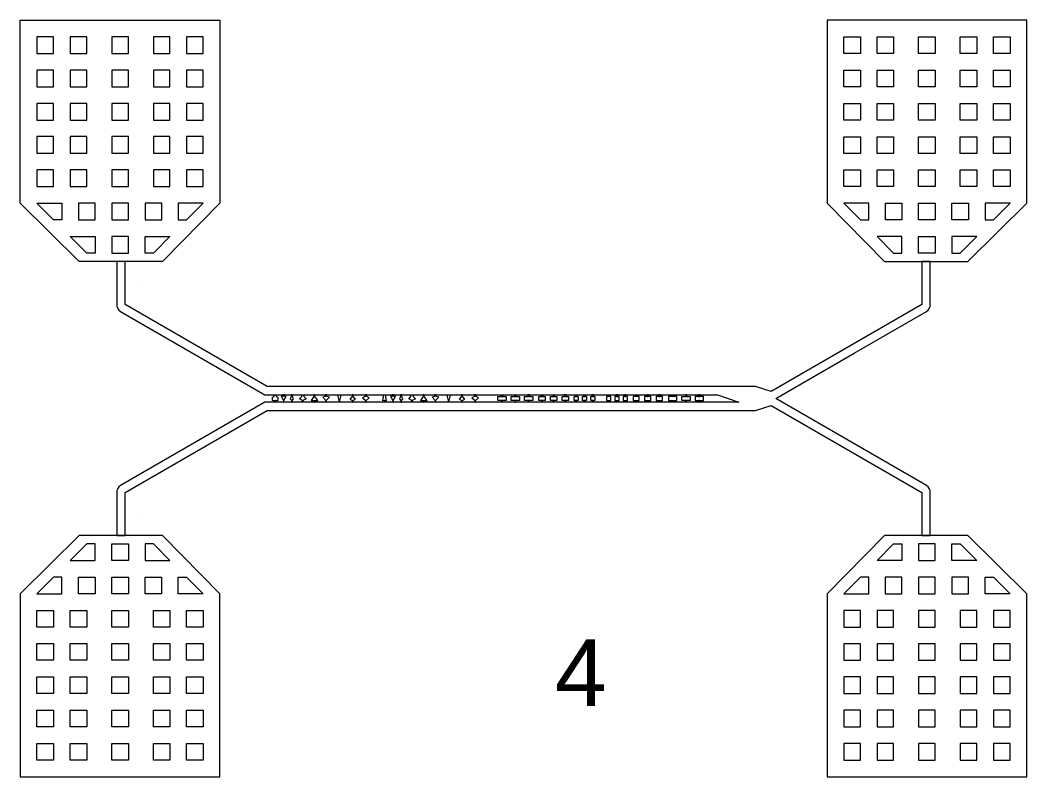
# Model space of a CAD drawing. Extents: x 1000 to 49000, y 2919 to 77300.
# Drawn here: x 34148 to 46240, y 2919 to 12010 of the extents above; entities that cross this region are included whole.
import ezdxf

# ---------------------------------------------------------------- set-up
doc = ezdxf.new("R2010")
doc.units = 13
doc.layers.add('Inner', color=4, linetype='Continuous', lineweight=0, true_color=0x00ffff)
doc.layers.add('Outer', color=1, linetype='Continuous', lineweight=0, true_color=0xff0000)
doc.styles.add('textstyle66', font='')
doc.styles.get('textstyle66').set_extended_font_data('Arial')

msp = doc.modelspace()

# ---------------------------------------------------------------- linework, layer by layer
at = {"layer": 'Inner'}
for p, q in [((35587.6, 8886.72), (35587.6, 8886.72)), ((35587.6, 6042.6), (35587.6, 6042.6)), ((34147.74, 5119.74), (34147.74, 5119.74)), ((34147.74, 5119.74), (34147.74, 5119.74))]:
    msp.add_line(p, q, dxfattribs=at)
for points in [[(36547.76, 9810.43), (35857.76, 9110.43), (34857.76, 9110.43), (34147.76, 9810.43), (34147.76, 9810.43), (34147.76, 9810.43), (34147.76, 12010.43), (36547.76, 12010.43), (36547.76, 9810.43)], [(46240.03, 9810.04), (46240.03, 9810.04), (46240.03, 9810.04), (46240.03, 12010.04), (43840.03, 12010.04), (43840.03, 9810.04), (44530.03, 9110.04), (45530.03, 9110.04), (46240.03, 9810.04)], [(37213.43, 7439.66), (37213.43, 7419.66), (37210.43, 7419.66), (37210.43, 7439.66), (37192.31, 7436.86), (37179.83, 7440.94), (37179.83, 7480.94), (37199.42, 7489.66), (37199.42, 7509.66), (37224.42, 7509.66), (37224.42, 7489.66), (37244.01, 7480.94), (37244.01, 7440.94), (37231.54, 7436.86), (37213.43, 7439.66)], [(37301.92, 7489.66), (37281.92, 7492.22), (37310.44, 7439.66), (37310.44, 7419.66), (37313.44, 7419.66), (37313.44, 7439.66), (37341.92, 7492.22), (37321.92, 7489.66), (37321.92, 7509.66), (37301.92, 7509.66), (37301.92, 7489.66)], [(37404.42, 7489.66), (37391.92, 7462.22), (37410.4, 7439.66), (37410.4, 7419.66), (37413.4, 7419.66), (37413.4, 7439.66), (37431.92, 7462.22), (37419.42, 7489.66), (37419.42, 7509.56), (37419.42, 7509.66), (37404.42, 7509.66), (37404.42, 7489.66)], [(37554.42, 7489.66), (37581.92, 7462.22), (37543.43, 7439.66), (37543.43, 7419.66), (37540.43, 7419.66), (37540.43, 7439.66), (37501.92, 7462.22), (37529.42, 7489.66), (37529.42, 7509.66), (37554.42, 7509.66), (37554.42, 7489.66)], [(37689.42, 7509.56), (37689.42, 7509.66), (37674.42, 7509.66), (37674.42, 7489.66), (37641.92, 7442.22), (37680.32, 7439.66), (37680.32, 7419.66), (37683.32, 7419.66), (37683.32, 7439.66), (37721.92, 7442.22), (37689.42, 7489.66), (37689.42, 7509.56)], [(37831.92, 7509.66), (37811.92, 7509.66), (37811.92, 7489.66), (37781.92, 7482.22), (37820.41, 7439.66), (37820.41, 7419.66), (37823.41, 7419.66), (37823.41, 7439.66), (37861.92, 7482.22), (37831.92, 7489.66), (37831.92, 7509.66)], [(37994.42, 7489.66), (37983.39, 7439.66), (37983.39, 7419.66), (37980.39, 7419.66), (37980.39, 7439.66), (37969.42, 7489.66), (37969.42, 7509.66), (37994.42, 7509.66), (37994.42, 7489.66)], [(38134.42, 7489.66), (38109.42, 7457.1), (38140.42, 7439.66), (38140.42, 7419.66), (38143.42, 7419.66), (38143.42, 7439.66), (38174.42, 7457.1), (38149.42, 7489.66), (38149.42, 7509.56), (38149.42, 7509.66), (38134.42, 7509.66), (38134.42, 7489.66)], [(38311.92, 7509.66), (38291.92, 7509.66), (38291.92, 7489.66), (38261.92, 7472.22), (38300.42, 7439.66), (38300.42, 7419.66), (38303.42, 7419.66), (38303.42, 7439.66), (38341.92, 7472.22), (38311.92, 7489.66), (38311.92, 7509.66)], [(38512.47, 7509.66), (38537.47, 7509.66), (38537.47, 7489.66), (38544.58, 7436.86), (38527.47, 7439.66), (38527.47, 7419.66), (38522.47, 7419.66), (38522.47, 7439.66), (38505.36, 7436.86), (38512.47, 7489.66), (38512.47, 7509.66)], [(38594.97, 7492.22), (38622.47, 7439.66), (38622.47, 7419.66), (38627.47, 7419.66), (38627.47, 7439.66), (38654.97, 7492.22), (38634.97, 7489.66), (38634.97, 7509.66), (38614.97, 7509.66), (38614.97, 7489.66), (38594.97, 7492.22)], [(38732.47, 7509.56), (38732.47, 7509.66), (38717.47, 7509.66), (38717.47, 7489.66), (38704.97, 7462.22), (38722.47, 7439.66), (38722.47, 7419.66), (38727.47, 7419.66), (38727.47, 7439.66), (38744.97, 7462.22), (38732.47, 7489.66), (38732.47, 7509.56)], [(38842.47, 7509.66), (38867.47, 7509.66), (38867.47, 7489.66), (38894.97, 7462.22), (38857.47, 7439.66), (38857.47, 7419.66), (38852.47, 7419.66), (38852.47, 7439.66), (38814.97, 7462.22), (38842.47, 7489.66), (38842.47, 7509.66)], [(38987.47, 7489.66), (38954.97, 7442.22), (38992.47, 7439.66), (38992.47, 7419.66), (38997.47, 7419.66), (38997.47, 7439.66), (39034.97, 7442.22), (39002.47, 7489.66), (39002.47, 7509.56), (39002.47, 7509.66), (38987.47, 7509.66), (38987.47, 7489.66)], [(39144.97, 7509.66), (39124.97, 7509.66), (39124.97, 7489.66), (39094.97, 7482.22), (39132.47, 7439.66), (39132.47, 7419.66), (39137.47, 7419.66), (39137.47, 7439.66), (39174.97, 7482.22), (39144.97, 7489.66), (39144.97, 7509.66)], [(39282.47, 7509.66), (39307.47, 7509.66), (39307.47, 7489.66), (39297.47, 7439.66), (39297.47, 7419.66), (39292.47, 7419.66), (39292.47, 7439.66), (39282.47, 7489.66), (39282.47, 7509.66)], [(39447.47, 7509.66), (39447.47, 7489.66), (39422.47, 7457.1), (39452.47, 7439.66), (39452.47, 7419.66), (39457.47, 7419.66), (39457.47, 7439.66), (39487.47, 7457.1), (39462.47, 7489.66), (39462.47, 7509.56), (39462.47, 7509.66), (39447.47, 7509.66)], [(39624.97, 7509.66), (39604.97, 7509.66), (39604.97, 7489.66), (39574.97, 7472.22), (39612.47, 7439.66), (39612.47, 7419.66), (39617.47, 7419.66), (39617.47, 7439.66), (39654.97, 7472.22), (39624.97, 7489.66), (39624.97, 7509.66)], [(39926.74, 7509.66), (39946.74, 7509.66), (39946.74, 7489.66), (39926.74, 7489.66), (39926.74, 7509.66)], [(40089.24, 7509.56), (40089.24, 7509.66), (40104.24, 7509.66), (40104.24, 7489.66), (40089.24, 7489.66), (40089.24, 7509.56)], [(40269.24, 7509.66), (40244.24, 7509.66), (40244.24, 7489.66), (40269.24, 7489.66), (40269.24, 7509.66)], [(40426.74, 7489.66), (40406.74, 7489.66), (40406.74, 7509.66), (40426.74, 7509.66), (40426.74, 7489.66)], [(40549.24, 7509.56), (40549.24, 7509.66), (40564.24, 7509.66), (40564.24, 7489.66), (40549.24, 7489.66), (40549.24, 7509.56)], [(40709.24, 7509.66), (40684.24, 7509.66), (40684.24, 7489.66), (40709.24, 7489.66), (40709.24, 7509.66)], [(40834.24, 7489.66), (40819.24, 7489.66), (40819.24, 7509.56), (40819.24, 7509.66), (40834.24, 7509.66), (40834.24, 7489.66)], [(40936.74, 7489.66), (40916.74, 7489.66), (40916.74, 7509.66), (40936.74, 7509.66), (40936.74, 7489.66)], [(41039.24, 7509.66), (41014.24, 7509.66), (41014.24, 7489.66), (41039.24, 7489.66), (41039.24, 7509.66)], [(41229.24, 7489.66), (41204.24, 7489.66), (41204.24, 7509.66), (41229.24, 7509.66), (41229.24, 7489.66)], [(41326.74, 7509.66), (41306.74, 7509.66), (41306.74, 7489.66), (41326.74, 7489.66), (41326.74, 7509.66)], [(41409.24, 7489.66), (41424.24, 7489.66), (41424.24, 7509.56), (41424.24, 7509.66), (41409.24, 7509.66), (41409.24, 7489.66)], [(41559.24, 7489.66), (41534.24, 7489.66), (41534.24, 7509.66), (41559.24, 7509.66), (41559.24, 7489.66)], [(41694.24, 7509.56), (41694.24, 7509.66), (41679.24, 7509.66), (41679.24, 7489.66), (41694.24, 7489.66), (41694.24, 7509.56)], [(41836.74, 7509.66), (41816.74, 7509.66), (41816.74, 7489.66), (41836.74, 7489.66), (41836.74, 7509.66)], [(41999.24, 7489.66), (41974.24, 7489.66), (41974.24, 7509.66), (41999.24, 7509.66), (41999.24, 7489.66)], [(42154.24, 7509.56), (42154.24, 7509.66), (42139.24, 7509.66), (42139.24, 7489.66), (42154.24, 7489.66), (42154.24, 7509.56)], [(42296.74, 7489.66), (42316.74, 7489.66), (42316.74, 7509.66), (42296.74, 7509.66), (42296.74, 7489.66)], [(39986.74, 7489.66), (39986.74, 7439.66), (39886.74, 7439.66), (39886.74, 7489.66), (39986.74, 7489.66)], [(39939.24, 7419.66), (39934.24, 7419.66), (39934.24, 7439.66), (39939.24, 7439.66), (39939.24, 7419.66)], [(40146.74, 7489.66), (40146.74, 7439.66), (40046.74, 7439.66), (40046.74, 7489.66), (40146.74, 7489.66)], [(40094.24, 7419.66), (40099.24, 7419.66), (40099.24, 7439.66), (40094.24, 7439.66), (40094.24, 7419.66)], [(40306.74, 7439.66), (40206.74, 7439.66), (40206.74, 7489.66), (40306.74, 7489.66), (40306.74, 7439.66)], [(40259.24, 7419.66), (40254.24, 7419.66), (40254.24, 7439.66), (40259.24, 7439.66), (40259.24, 7419.66)], [(40454.24, 7439.66), (40379.24, 7439.66), (40379.24, 7489.66), (40454.24, 7489.66), (40454.24, 7439.66)], [(40419.24, 7419.66), (40414.24, 7419.66), (40414.24, 7439.66), (40419.24, 7439.66), (40419.24, 7419.66)], [(40594.24, 7489.66), (40594.24, 7439.66), (40519.24, 7439.66), (40519.24, 7489.66), (40594.24, 7489.66)], [(40559.24, 7419.66), (40554.24, 7419.66), (40554.24, 7439.66), (40559.24, 7439.66), (40559.24, 7419.66)], [(40734.24, 7489.66), (40734.24, 7439.66), (40659.24, 7439.66), (40659.24, 7489.66), (40734.24, 7489.66)], [(40699.24, 7419.66), (40694.24, 7419.66), (40694.24, 7439.66), (40699.24, 7439.66), (40699.24, 7419.66)], [(40851.74, 7489.66), (40851.74, 7439.66), (40801.74, 7439.66), (40801.74, 7489.66), (40851.74, 7489.66)], [(40829.24, 7419.66), (40824.24, 7419.66), (40824.24, 7439.66), (40829.24, 7439.66), (40829.24, 7419.66)], [(40951.74, 7489.66), (40951.74, 7439.66), (40901.74, 7439.66), (40901.74, 7489.66), (40951.74, 7489.66)], [(40929.24, 7419.66), (40924.24, 7419.66), (40924.24, 7439.66), (40929.24, 7439.66), (40929.24, 7419.66)], [(41051.74, 7439.66), (41001.74, 7439.66), (41001.74, 7489.66), (41051.74, 7489.66), (41051.74, 7439.66)], [(41029.24, 7419.66), (41024.24, 7419.66), (41024.24, 7439.66), (41029.24, 7439.66), (41029.24, 7419.66)], [(41191.74, 7489.66), (41191.74, 7439.66), (41241.74, 7439.66), (41241.74, 7489.66), (41191.74, 7489.66)], [(41218.43, 7419.66), (41215.43, 7419.66), (41215.43, 7439.66), (41218.43, 7439.66), (41218.43, 7419.66)], [(41341.74, 7489.66), (41291.74, 7489.66), (41291.74, 7439.66), (41341.74, 7439.66), (41341.74, 7489.66)], [(41318.4, 7419.66), (41315.4, 7419.66), (41315.4, 7439.66), (41318.4, 7439.66), (41318.4, 7419.66)], [(41391.74, 7489.66), (41391.74, 7439.66), (41441.74, 7439.66), (41441.74, 7489.66), (41391.74, 7489.66)], [(41418.29, 7419.66), (41415.29, 7419.66), (41415.29, 7439.66), (41418.29, 7439.66), (41418.29, 7419.66)], [(41509.24, 7489.66), (41509.24, 7439.66), (41584.24, 7439.66), (41584.24, 7489.66), (41509.24, 7489.66)], [(41548.2, 7419.66), (41545.2, 7419.66), (41545.2, 7439.66), (41548.2, 7439.66), (41548.2, 7419.66)], [(41649.24, 7489.66), (41649.24, 7439.66), (41724.24, 7439.66), (41724.24, 7489.66), (41649.24, 7489.66)], [(41687.99, 7419.66), (41684.99, 7419.66), (41684.99, 7439.66), (41687.99, 7439.66), (41687.99, 7419.66)], [(41789.24, 7489.66), (41789.24, 7439.66), (41864.24, 7439.66), (41864.24, 7489.66), (41789.24, 7489.66)], [(41827.86, 7419.66), (41824.86, 7419.66), (41824.86, 7439.66), (41827.86, 7439.66), (41827.86, 7419.66)], [(41936.74, 7489.66), (41936.74, 7439.66), (42036.74, 7439.66), (42036.74, 7489.66), (41936.74, 7489.66)], [(41988.12, 7419.66), (41985.12, 7419.66), (41985.12, 7439.66), (41988.12, 7439.66), (41988.12, 7419.66)], [(42196.6, 7439.66), (42096.6, 7439.66), (42096.6, 7489.66), (42196.6, 7489.66), (42196.6, 7439.66)], [(42148.1, 7419.66), (42145.1, 7419.66), (42145.1, 7439.66), (42148.1, 7439.66), (42148.1, 7419.66)], [(42256.74, 7489.66), (42256.74, 7439.66), (42356.74, 7439.66), (42356.74, 7489.66), (42256.74, 7489.66)], [(42305.34, 7419.66), (42308.34, 7419.66), (42308.34, 7439.66), (42305.34, 7439.66), (42305.34, 7419.66)], [(36547.74, 5119.74), (35857.74, 5819.74), (34857.74, 5819.74), (34147.74, 5119.74), (34147.74, 2919.74), (36547.74, 2919.74), (36547.74, 5119.74)], [(44530.02, 5819.35), (43840.02, 5119.35), (43840.02, 2919.35), (46240.02, 2919.35), (46240.02, 5119.35), (46240.02, 5119.35), (46240.02, 5119.35), (45530.02, 5819.35), (44530.02, 5819.35)]]:
    msp.add_lwpolyline(points, dxfattribs=at)
msp.add_lwpolyline([(44980.06, 5820.38), (45080.06, 5819.35), (45080.06, 6334.74, 0.25677565), (45033.64, 6419.17), (43222.8, 7464.66), (44167.59, 8010.16), (45033.65, 8510.21, 0.25677565), (45080.08, 8594.65), (45080.08, 9110.04), (44980.08, 9110.04), (44980.08, 8595.37), (43167.89, 7549.1), (42982.1, 7609.66), (41202.6, 7609.66), (39932.6, 7609.66), (38662.6, 7609.66), (37115.36, 7609.66), (35407.72, 8595.58), (35407.72, 9110.43), (35307.72, 9110.43), (35307.72, 8595.04, 0.25677565), (35354.14, 8510.6), (37087.82, 7509.66), (38662.6, 7509.66), (39932.6, 7509.66), (41202.6, 7509.66), (42522.3, 7509.66), (42779.18, 7419.66), (41202.6, 7419.66), (39932.6, 7419.66), (38662.6, 7419.66), (37086.26, 7419.66), (35354.12, 6419.56, 0.25677565), (35307.7, 6335.13), (35307.7, 5819.74), (35407.7, 5819.74), (35407.64, 6334.36), (37114.21, 7319.66), (38662.6, 7319.66), (39932.6, 7319.66), (41202.6, 7319.66), (42982.1, 7319.66), (43167.89, 7380.23), (44980.06, 6334.25), (44980.06, 5819.35)], format="xyb", dxfattribs=at)
at = {"layer": 'Outer'}
for points in [[(34347.76, 11610.43), (34547.76, 11610.43), (34547.76, 11810.43), (34347.76, 11810.43), (34347.76, 11610.43)], [(34747.76, 11610.43), (34947.76, 11610.43), (34947.76, 11810.43), (34747.76, 11810.43), (34747.76, 11610.43)], [(35247.76, 11610.43), (35447.76, 11610.43), (35447.76, 11810.43), (35247.76, 11810.43), (35247.76, 11610.43)], [(35747.76, 11610.43), (35947.76, 11610.43), (35947.76, 11810.43), (35747.76, 11810.43), (35747.76, 11610.43)], [(36147.76, 11610.43), (36347.76, 11610.43), (36347.76, 11810.43), (36147.76, 11810.43), (36147.76, 11610.43)], [(44040.03, 11810.04), (44240.03, 11810.04), (44240.03, 11610.04), (44040.03, 11610.04), (44040.03, 11810.04)], [(44440.03, 11810.04), (44640.03, 11810.04), (44640.03, 11610.04), (44440.03, 11610.04), (44440.03, 11810.04)], [(44940.03, 11810.04), (45140.03, 11810.04), (45140.03, 11610.04), (44940.03, 11610.04), (44940.03, 11810.04)], [(45640.03, 11810.04), (45640.03, 11610.04), (45440.03, 11610.04), (45440.03, 11810.04), (45640.03, 11810.04)], [(46040.03, 11810.04), (46040.03, 11610.04), (45840.03, 11610.04), (45840.03, 11810.04), (46040.03, 11810.04)], [(34547.76, 11410.43), (34347.76, 11410.43), (34347.76, 11210.43), (34547.76, 11210.43), (34547.76, 11410.43)], [(34747.76, 11410.43), (34747.76, 11210.43), (34947.76, 11210.43), (34947.76, 11410.43), (34747.76, 11410.43)], [(35447.76, 11410.43), (35247.76, 11410.43), (35247.76, 11210.43), (35447.76, 11210.43), (35447.76, 11410.43)], [(35947.76, 11410.43), (35747.76, 11410.43), (35747.76, 11210.43), (35947.76, 11210.43), (35947.76, 11410.43)], [(36347.76, 11410.43), (36147.76, 11410.43), (36147.76, 11210.43), (36347.76, 11210.43), (36347.76, 11410.43)], [(44240.03, 11410.04), (44240.03, 11210.04), (44040.03, 11210.04), (44040.03, 11410.04), (44240.03, 11410.04)], [(44640.03, 11410.04), (44640.03, 11210.04), (44440.03, 11210.04), (44440.03, 11410.04), (44640.03, 11410.04)], [(45140.03, 11210.04), (44940.03, 11210.04), (44940.03, 11410.04), (45140.03, 11410.04), (45140.03, 11210.04)], [(45640.03, 11410.04), (45640.03, 11210.04), (45440.03, 11210.04), (45440.03, 11410.04), (45640.03, 11410.04)], [(46040.03, 11410.04), (46040.03, 11210.04), (45840.03, 11210.04), (45840.03, 11410.04), (46040.03, 11410.04)], [(34347.76, 11010.43), (34347.76, 10810.43), (34547.76, 10810.43), (34547.76, 11010.43), (34347.76, 11010.43)], [(34747.76, 11010.43), (34747.76, 10810.43), (34947.76, 10810.43), (34947.76, 11010.43), (34747.76, 11010.43)], [(35247.76, 11010.43), (35247.76, 10810.43), (35447.76, 10810.43), (35447.76, 11010.43), (35247.76, 11010.43)], [(35747.76, 11010.43), (35747.76, 10810.43), (35947.76, 10810.43), (35947.76, 11010.43), (35747.76, 11010.43)], [(36147.76, 11010.43), (36147.76, 10810.43), (36347.76, 10810.43), (36347.76, 11010.43), (36147.76, 11010.43)], [(44240.03, 11010.04), (44240.03, 10810.04), (44040.03, 10810.04), (44040.03, 11010.04), (44240.03, 11010.04)], [(44640.03, 11010.04), (44640.03, 10810.04), (44440.03, 10810.04), (44440.03, 11010.04), (44640.03, 11010.04)], [(45140.03, 11010.04), (45140.03, 10810.04), (44940.03, 10810.04), (44940.03, 11010.04), (45140.03, 11010.04)], [(45640.03, 11010.04), (45640.03, 10810.04), (45440.03, 10810.04), (45440.03, 11010.04), (45640.03, 11010.04)], [(46040.03, 11010.04), (46040.03, 10810.04), (45840.03, 10810.04), (45840.03, 11010.04), (46040.03, 11010.04)], [(34547.76, 10610.43), (34347.76, 10610.43), (34347.76, 10410.43), (34547.76, 10410.43), (34547.76, 10610.43)], [(34747.76, 10610.43), (34747.76, 10410.43), (34947.76, 10410.43), (34947.76, 10610.43), (34747.76, 10610.43)], [(35247.76, 10610.43), (35247.76, 10410.43), (35447.76, 10410.43), (35447.76, 10610.43), (35247.76, 10610.43)], [(35947.76, 10610.43), (35747.76, 10610.43), (35747.76, 10410.43), (35947.76, 10410.43), (35947.76, 10610.43)], [(36147.76, 10610.43), (36147.76, 10410.43), (36347.76, 10410.43), (36347.76, 10610.43), (36147.76, 10610.43)], [(44240.03, 10610.04), (44240.03, 10410.04), (44040.03, 10410.04), (44040.03, 10610.04), (44240.03, 10610.04)], [(44640.03, 10610.04), (44640.03, 10410.04), (44440.03, 10410.04), (44440.03, 10610.04), (44640.03, 10610.04)], [(45140.03, 10410.04), (44940.03, 10410.04), (44940.03, 10610.04), (45140.03, 10610.04), (45140.03, 10410.04)], [(45640.03, 10610.04), (45640.03, 10410.04), (45440.03, 10410.04), (45440.03, 10610.04), (45640.03, 10610.04)], [(46040.03, 10610.04), (46040.03, 10410.04), (45840.03, 10410.04), (45840.03, 10610.04), (46040.03, 10610.04)], [(34347.76, 10210.43), (34347.76, 10010.43), (34547.76, 10010.43), (34547.76, 10210.43), (34347.76, 10210.43)], [(34747.76, 10210.43), (34747.76, 10010.43), (34947.76, 10010.43), (34947.76, 10210.43), (34747.76, 10210.43)], [(35247.76, 10210.43), (35247.76, 10010.43), (35447.76, 10010.43), (35447.76, 10210.43), (35247.76, 10210.43)], [(35747.76, 10010.43), (35947.76, 10010.43), (35947.76, 10210.43), (35747.76, 10210.43), (35747.76, 10010.43)], [(36147.76, 10010.43), (36347.76, 10010.43), (36347.76, 10210.43), (36147.76, 10210.43), (36147.76, 10010.43)], [(44240.03, 10210.04), (44240.03, 10010.04), (44040.03, 10010.04), (44040.03, 10210.04), (44240.03, 10210.04)], [(44640.03, 10210.04), (44640.03, 10010.04), (44440.03, 10010.04), (44440.03, 10210.04), (44640.03, 10210.04)], [(45140.03, 10210.04), (45140.03, 10010.04), (44940.03, 10010.04), (44940.03, 10210.04), (45140.03, 10210.04)], [(45640.03, 10210.04), (45640.03, 10010.04), (45440.03, 10010.04), (45440.03, 10210.04), (45640.03, 10210.04)], [(45840.03, 10210.04), (46040.03, 10210.04), (46040.03, 10010.04), (45840.03, 10010.04), (45840.03, 10210.04)], [(34647.76, 9810.43), (34647.76, 9610.43), (34547.76, 9610.43), (34347.76, 9810.43), (34647.76, 9810.43)], [(35047.76, 9810.43), (34847.76, 9810.43), (34847.76, 9610.43), (35047.76, 9610.43), (35047.76, 9810.43)], [(35247.76, 9810.43), (35247.76, 9610.43), (35447.76, 9610.43), (35447.76, 9810.43), (35247.76, 9810.43)], [(35647.76, 9810.43), (35647.76, 9610.43), (35847.76, 9610.43), (35847.76, 9810.43), (35647.76, 9810.43)], [(36147.76, 9810.43), (36047.76, 9810.43), (36047.76, 9610.43), (36147.76, 9610.43), (36347.76, 9810.43), (36147.76, 9810.43)], [(44240.03, 9810.04), (44040.03, 9810.04), (44240.03, 9610.04), (44340.03, 9610.04), (44340.03, 9810.04), (44240.03, 9810.04)], [(44740.03, 9810.04), (44740.03, 9610.04), (44540.03, 9610.04), (44540.03, 9810.04), (44740.03, 9810.04)], [(45140.03, 9810.04), (45140.03, 9610.04), (44940.03, 9610.04), (44940.03, 9810.04), (45140.03, 9810.04)], [(45540.03, 9810.04), (45540.03, 9610.04), (45340.03, 9610.04), (45340.03, 9810.04), (45540.03, 9810.04)], [(45740.03, 9810.04), (45740.03, 9610.04), (45840.03, 9610.04), (46040.03, 9810.04), (45740.03, 9810.04)], [(35047.76, 9410.43), (35047.76, 9210.43), (34947.76, 9210.43), (34747.76, 9410.43), (35047.76, 9410.43)], [(35247.76, 9410.43), (35247.76, 9210.43), (35447.76, 9210.43), (35447.76, 9410.43), (35247.76, 9410.43)], [(35947.76, 9410.43), (35747.76, 9210.43), (35647.76, 9210.43), (35647.76, 9410.43), (35947.76, 9410.43)], [(44640.03, 9210.04), (44740.03, 9210.04), (44740.03, 9410.04), (44440.03, 9410.04), (44640.03, 9210.04)], [(44940.03, 9410.04), (45140.03, 9410.04), (45140.03, 9210.04), (44940.03, 9210.04), (44940.03, 9410.04)], [(45340.03, 9410.04), (45340.03, 9210.04), (45440.03, 9210.04), (45640.03, 9410.04), (45340.03, 9410.04)], [(34747.74, 5519.74), (35047.74, 5519.74), (35047.74, 5719.74), (34947.74, 5719.74), (34747.74, 5519.74)], [(35247.74, 5719.74), (35447.74, 5719.74), (35447.74, 5519.74), (35247.74, 5519.74), (35247.74, 5719.74)], [(35647.74, 5519.74), (35947.74, 5519.74), (35747.74, 5719.74), (35647.74, 5719.74), (35647.74, 5519.74)], [(44740.02, 5719.35), (44740.02, 5519.35), (44440.02, 5519.35), (44640.02, 5719.35), (44740.02, 5719.35)], [(44940.02, 5719.35), (44940.02, 5519.35), (45140.02, 5519.35), (45140.02, 5719.35), (44940.02, 5719.35)], [(45440.02, 5719.35), (45640.02, 5519.35), (45340.02, 5519.35), (45340.02, 5719.35), (45440.02, 5719.35)], [(34647.74, 5319.74), (34547.74, 5319.74), (34347.74, 5119.74), (34647.74, 5119.74), (34647.74, 5319.74)], [(35047.74, 5119.74), (34847.74, 5119.74), (34847.74, 5319.74), (35047.74, 5319.74), (35047.74, 5119.74)], [(35247.74, 5119.74), (35247.74, 5319.74), (35447.74, 5319.74), (35447.74, 5119.74), (35247.74, 5119.74)], [(35847.74, 5119.74), (35647.74, 5119.74), (35647.74, 5319.74), (35847.74, 5319.74), (35847.74, 5119.74)], [(36147.74, 5119.74), (36047.74, 5119.74), (36047.74, 5319.74), (36147.74, 5319.74), (36347.74, 5119.74), (36147.74, 5119.74)], [(44040.02, 5119.35), (44240.02, 5119.35), (44340.02, 5119.35), (44340.02, 5319.35), (44240.02, 5319.35), (44040.02, 5119.35)], [(44540.02, 5119.35), (44740.02, 5119.35), (44740.02, 5319.35), (44540.02, 5319.35), (44540.02, 5119.35)], [(44940.02, 5319.35), (44940.02, 5119.35), (45140.02, 5119.35), (45140.02, 5319.35), (44940.02, 5319.35)], [(45340.02, 5119.35), (45540.02, 5119.35), (45540.02, 5319.35), (45340.02, 5319.35), (45340.02, 5119.35)], [(45740.02, 5319.35), (45840.02, 5319.35), (46040.02, 5119.35), (45740.02, 5119.35), (45740.02, 5319.35)], [(34547.74, 4919.74), (34547.74, 4719.74), (34347.74, 4719.74), (34347.74, 4919.74), (34547.74, 4919.74)], [(34747.74, 4919.74), (34947.74, 4919.74), (34947.74, 4719.74), (34747.74, 4719.74), (34747.74, 4919.74)], [(35247.74, 4919.74), (35447.74, 4919.74), (35447.74, 4719.74), (35247.74, 4719.74), (35247.74, 4919.74)], [(35947.74, 4719.74), (35747.74, 4719.74), (35747.74, 4919.74), (35947.74, 4919.74), (35947.74, 4719.74)], [(36147.74, 4919.74), (36347.74, 4919.74), (36347.74, 4719.74), (36147.74, 4719.74), (36147.74, 4919.74)], [(44240.02, 4919.35), (44040.02, 4919.35), (44040.02, 4719.35), (44240.02, 4719.35), (44240.02, 4919.35)], [(44640.02, 4919.35), (44440.02, 4919.35), (44440.02, 4719.35), (44640.02, 4719.35), (44640.02, 4919.35)], [(44940.02, 4719.35), (45140.02, 4719.35), (45140.02, 4919.35), (44940.02, 4919.35), (44940.02, 4719.35)], [(45640.02, 4919.35), (45440.02, 4919.35), (45440.02, 4719.35), (45640.02, 4719.35), (45640.02, 4919.35)], [(45840.02, 4919.35), (45840.02, 4719.35), (46040.02, 4719.35), (46040.02, 4919.35), (45840.02, 4919.35)], [(34547.74, 4319.74), (34347.74, 4319.74), (34347.74, 4519.74), (34547.74, 4519.74), (34547.74, 4319.74)], [(34947.74, 4519.74), (34947.74, 4319.74), (34747.74, 4319.74), (34747.74, 4519.74), (34947.74, 4519.74)], [(35447.74, 4519.74), (35447.74, 4319.74), (35247.74, 4319.74), (35247.74, 4519.74), (35447.74, 4519.74)], [(35947.74, 4319.74), (35747.74, 4319.74), (35747.74, 4519.74), (35947.74, 4519.74), (35947.74, 4319.74)], [(36147.74, 4519.74), (36347.74, 4519.74), (36347.74, 4319.74), (36147.74, 4319.74), (36147.74, 4519.74)], [(44240.02, 4519.35), (44040.02, 4519.35), (44040.02, 4319.35), (44240.02, 4319.35), (44240.02, 4519.35)], [(44440.02, 4319.35), (44640.02, 4319.35), (44640.02, 4519.35), (44440.02, 4519.35), (44440.02, 4319.35)], [(44940.02, 4319.35), (45140.02, 4319.35), (45140.02, 4519.35), (44940.02, 4519.35), (44940.02, 4319.35)], [(45640.02, 4319.35), (45640.02, 4519.35), (45440.02, 4519.35), (45440.02, 4319.35), (45640.02, 4319.35)], [(46040.02, 4519.35), (45840.02, 4519.35), (45840.02, 4319.35), (46040.02, 4319.35), (46040.02, 4519.35)], [(34547.74, 3919.74), (34347.74, 3919.74), (34347.74, 4119.74), (34547.74, 4119.74), (34547.74, 3919.74)], [(34947.74, 4119.74), (34947.74, 3919.74), (34747.74, 3919.74), (34747.74, 4119.74), (34947.74, 4119.74)], [(35247.74, 4119.74), (35447.74, 4119.74), (35447.74, 3919.74), (35247.74, 3919.74), (35247.74, 4119.74)], [(35947.74, 4119.74), (35947.74, 3919.74), (35747.74, 3919.74), (35747.74, 4119.74), (35947.74, 4119.74)], [(36347.74, 4119.74), (36347.74, 3919.74), (36147.74, 3919.74), (36147.74, 4119.74), (36347.74, 4119.74)], [(44040.02, 3919.35), (44240.02, 3919.35), (44240.02, 4119.35), (44040.02, 4119.35), (44040.02, 3919.35)], [(44640.02, 4119.35), (44440.02, 4119.35), (44440.02, 3919.35), (44640.02, 3919.35), (44640.02, 4119.35)], [(44940.02, 4119.35), (44940.02, 3919.35), (45140.02, 3919.35), (45140.02, 4119.35), (44940.02, 4119.35)], [(45440.02, 3919.35), (45640.02, 3919.35), (45640.02, 4119.35), (45440.02, 4119.35), (45440.02, 3919.35)], [(45840.02, 4119.35), (45840.02, 3919.35), (46040.02, 3919.35), (46040.02, 4119.35), (45840.02, 4119.35)], [(34547.74, 3719.74), (34547.74, 3519.74), (34347.74, 3519.74), (34347.74, 3719.74), (34547.74, 3719.74)], [(34947.74, 3719.74), (34947.74, 3519.74), (34747.74, 3519.74), (34747.74, 3719.74), (34947.74, 3719.74)], [(35447.74, 3519.74), (35247.74, 3519.74), (35247.74, 3719.74), (35447.74, 3719.74), (35447.74, 3519.74)], [(35947.74, 3519.74), (35747.74, 3519.74), (35747.74, 3719.74), (35947.74, 3719.74), (35947.74, 3519.74)], [(36147.74, 3719.74), (36347.74, 3719.74), (36347.74, 3519.74), (36147.74, 3519.74), (36147.74, 3719.74)], [(44240.02, 3519.35), (44240.02, 3719.35), (44040.02, 3719.35), (44040.02, 3519.35), (44240.02, 3519.35)], [(44640.02, 3719.35), (44440.02, 3719.35), (44440.02, 3519.35), (44640.02, 3519.35), (44640.02, 3719.35)], [(44940.02, 3519.35), (45140.02, 3519.35), (45140.02, 3719.35), (44940.02, 3719.35), (44940.02, 3519.35)], [(45640.02, 3519.35), (45640.02, 3719.35), (45440.02, 3719.35), (45440.02, 3519.35), (45640.02, 3519.35)], [(45840.02, 3519.35), (46040.02, 3519.35), (46040.02, 3719.35), (45840.02, 3719.35), (45840.02, 3519.35)], [(34547.74, 3319.74), (34547.74, 3119.74), (34347.74, 3119.74), (34347.74, 3319.74), (34547.74, 3319.74)], [(34947.74, 3319.74), (34947.74, 3119.74), (34747.74, 3119.74), (34747.74, 3319.74), (34947.74, 3319.74)], [(35447.74, 3319.74), (35447.74, 3119.74), (35247.74, 3119.74), (35247.74, 3319.74), (35447.74, 3319.74)], [(35747.74, 3319.74), (35947.74, 3319.74), (35947.74, 3119.74), (35747.74, 3119.74), (35747.74, 3319.74)], [(36347.74, 3319.74), (36347.74, 3119.74), (36147.74, 3119.74), (36147.74, 3319.74), (36347.74, 3319.74)], [(44040.02, 3119.35), (44240.02, 3119.35), (44240.02, 3319.35), (44040.02, 3319.35), (44040.02, 3119.35)], [(44440.02, 3119.35), (44640.02, 3119.35), (44640.02, 3319.35), (44440.02, 3319.35), (44440.02, 3119.35)], [(44940.02, 3119.35), (45140.02, 3119.35), (45140.02, 3319.35), (44940.02, 3319.35), (44940.02, 3119.35)], [(45440.02, 3119.35), (45640.02, 3119.35), (45640.02, 3319.35), (45440.02, 3319.35), (45440.02, 3119.35)], [(45840.02, 3319.35), (45840.02, 3119.35), (46040.02, 3119.35), (46040.02, 3319.35), (45840.02, 3319.35)]]:
    msp.add_lwpolyline(points, dxfattribs=at)

# ---------------------------------------------------------------- texts
at = {"layer": 'Outer', "insert": (40570.51, 4570.68), "char_height": 800, "attachment_point": 1, "style": 'textstyle66'}
msp.add_mtext('4', dxfattribs=at)

doc.saveas('drawing.dxf')
